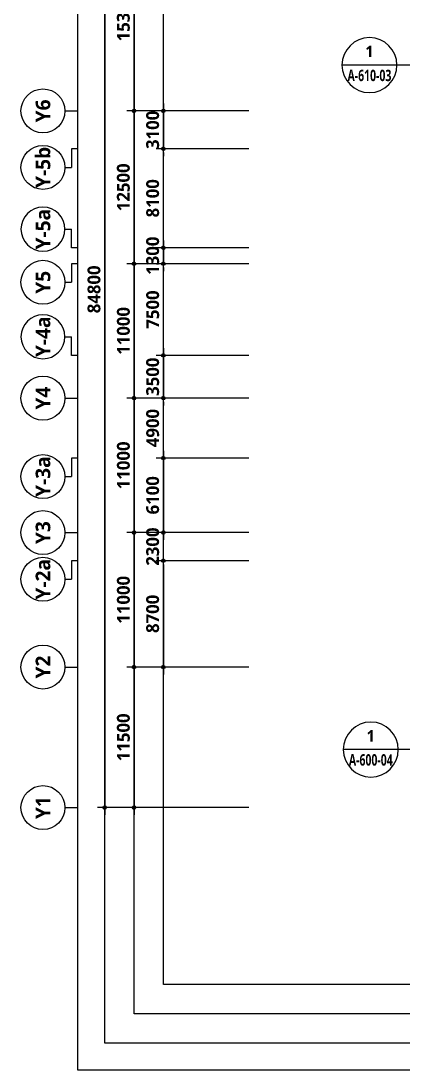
# Model space of a CAD drawing. Header units: millimetres. Extents: x 262941 to 188694772, y -170559 to 426415924.
# Drawn here: x 532132 to 563392, y 36445 to 122274 of the extents above; entities that cross this region are included whole.
import ezdxf
from ezdxf.enums import TextEntityAlignment as Align

# ---------------------------------------------------------------- set-up
doc = ezdxf.new("R2010")
doc.units = ezdxf.units.MM
doc.header["$LTSCALE"] = 400
doc.header["$MEASUREMENT"] = 0
doc.header["$PDSIZE"] = -10
doc.layers.get('0').update_dxf_attribs({"linetype": 'CONTINUOUS'})
doc.layers.get('Defpoints').update_dxf_attribs({"color": 153, "linetype": 'CONTINUOUS'})
for name, color, linetype in [('A-ANNO-TEXT1', 7, 'CONTINUOUS'), ('A-ST-AXIS-BUB', 7, 'CONTINUOUS'), ('A-ST-AXIS-DIM', 7, 'CONTINUOUS'), ('AA-MKXS', 3, 'CONTINUOUS'), ('AA-MKXX', 3, 'CONTINUOUS'), ('X-SEC-종$0$A-ST-AXIS-BUB', 7, 'CONTINUOUS')]:
    doc.layers.add(name, color=color, linetype=linetype)
doc.layers.add('Defpoint', color=161, linetype='CONTINUOUS', plot=False)
doc.styles.add('2020음성 1차', font='')
doc.styles.add('SAMOO', font='romans.shx', dxfattribs={"bigfont": 'whgtxt.shx'})
doc.styles.add('SH_대대리576', font='')
doc.styles.get('2020음성 1차').set_extended_font_data('NanumGothic', bold=True)
doc.styles.get('SH_대대리576').set_extended_font_data('NanumGothic', bold=True)
doc.dimstyles.new('SHP 600', dxfattribs={"dimscale": 300, "dimtxt": 3.5, "dimasz": 1, "dimexe": 2, "dimexo": 2, "dimgap": 1, "dimtad": 1, "dimdec": 0, "dimzin": 0, "dimdsep": 46, "dimtxsty": 'SH_대대리576', "dimblk": 'DIMDOT', "dimcen": 0.09, "dimclrt": 3, "dimadec": 0, "dimazin": 1, "dimtfac": 1, "dimtdec": 0, "dimtix": 1, "dimtmove": 2, "dimatfit": 0, "dimldrblk": 'DIMDOT', "dimfxl": 1, "dimtolj": 1, "dimtzin": 0, "dimarcsym": 0})

# ---------------------------------------------------------------- blocks, each defined once
blk = doc.blocks.new('DIMDOT')
at = {"color": 0}
blk.add_line((-2, 0), (2, 0), dxfattribs=at)
for radius in [0.5, 0.25]:
    blk.add_circle((0, 0), radius, dxfattribs=at)
blk = doc.blocks.new('*D35')
at = {"layer": 'A-ST-AXIS-DIM', "color": 0, "lineweight": -2, "transparency": 16777216}
for p, q in [((550782, 142716), (538382, 142716)), ((538982, 142416), (538982, 58216)), ((550782, 57916), (538382, 57916))]:
    blk.add_line(p, q, dxfattribs=at)
at = {"layer": 'Defpoints', "color": 0, "transparency": 16777216}
for p in [(551382, 142716), (538982, 57916), (551382, 57916)]:
    blk.add_point(p, dxfattribs=at)
at = {"layer": 'A-ST-AXIS-DIM', "color": 0, "lineweight": -2, "transparency": 16777216, "xscale": 300, "yscale": 300, "zscale": 300}
for p, rotation in [((538982, 142716), 90), ((538982, 57916), 270)]:
    blk.add_blockref('DIMDOT', p, dxfattribs=dict(at, rotation=rotation))
at = {"layer": 'A-ST-AXIS-DIM', "color": 3, "transparency": 16777216, "insert": (538111, 100316), "char_height": 1050, "attachment_point": 5, "rotation": 90, "style": 'SH_대대리576'}
blk.add_mtext('\\A1;84800', dxfattribs=at)
blk = doc.blocks.new('*D36')
at = {"layer": 'A-ST-AXIS-DIM', "color": 0, "lineweight": -2, "transparency": 16777216}
for p, q in [((550782, 69416), (540782, 69416)), ((541382, 69116), (541382, 58216)), ((550782, 57916), (540782, 57916))]:
    blk.add_line(p, q, dxfattribs=at)
at = {"layer": 'Defpoints', "color": 0, "transparency": 16777216}
for p in [(551382, 69416), (541382, 57916), (551382, 57916)]:
    blk.add_point(p, dxfattribs=at)
at = {"layer": 'A-ST-AXIS-DIM', "color": 0, "lineweight": -2, "transparency": 16777216, "xscale": 300, "yscale": 300, "zscale": 300}
for p, rotation in [((541382, 69416), 90), ((541382, 57916), 270)]:
    blk.add_blockref('DIMDOT', p, dxfattribs=dict(at, rotation=rotation))
at = {"layer": 'A-ST-AXIS-DIM', "color": 3, "transparency": 16777216, "insert": (540513, 63666), "char_height": 1050, "attachment_point": 5, "rotation": 90, "style": 'SH_대대리576'}
blk.add_mtext('\\A1;11500', dxfattribs=at)
blk = doc.blocks.new('*D37')
at = {"layer": 'A-ST-AXIS-DIM', "color": 0, "lineweight": -2, "transparency": 16777216}
for p, q in [((550782, 80416), (540782, 80416)), ((541382, 80116), (541382, 69716)), ((550782, 69416), (540782, 69416))]:
    blk.add_line(p, q, dxfattribs=at)
at = {"layer": 'Defpoints', "color": 0, "transparency": 16777216}
for p in [(551382, 80416), (541382, 69416), (551382, 69416)]:
    blk.add_point(p, dxfattribs=at)
at = {"layer": 'A-ST-AXIS-DIM', "color": 0, "lineweight": -2, "transparency": 16777216, "xscale": 300, "yscale": 300, "zscale": 300}
for p, rotation in [((541382, 80416), 90), ((541382, 69416), 270)]:
    blk.add_blockref('DIMDOT', p, dxfattribs=dict(at, rotation=rotation))
at = {"layer": 'A-ST-AXIS-DIM', "color": 3, "transparency": 16777216, "insert": (540515, 74916), "char_height": 1050, "attachment_point": 5, "rotation": 90, "style": 'SH_대대리576'}
blk.add_mtext('\\A1;11000', dxfattribs=at)
blk = doc.blocks.new('*D38')
at = {"layer": 'A-ST-AXIS-DIM', "color": 0, "lineweight": -2, "transparency": 16777216}
for p, q in [((550782, 91416), (540782, 91416)), ((541382, 91116), (541382, 80716)), ((550782, 80416), (540782, 80416))]:
    blk.add_line(p, q, dxfattribs=at)
at = {"layer": 'Defpoints', "color": 0, "transparency": 16777216}
for p in [(551382, 91416), (541382, 80416), (551382, 80416)]:
    blk.add_point(p, dxfattribs=at)
at = {"layer": 'A-ST-AXIS-DIM', "color": 0, "lineweight": -2, "transparency": 16777216, "xscale": 300, "yscale": 300, "zscale": 300}
for p, rotation in [((541382, 91416), 90), ((541382, 80416), 270)]:
    blk.add_blockref('DIMDOT', p, dxfattribs=dict(at, rotation=rotation))
at = {"layer": 'A-ST-AXIS-DIM', "color": 3, "transparency": 16777216, "insert": (540515, 85916), "char_height": 1050, "attachment_point": 5, "rotation": 90, "style": 'SH_대대리576'}
blk.add_mtext('\\A1;11000', dxfattribs=at)
blk = doc.blocks.new('*D39')
at = {"layer": 'A-ST-AXIS-DIM', "color": 0, "lineweight": -2, "transparency": 16777216}
for p, q in [((550782, 102416), (540782, 102416)), ((541382, 102116), (541382, 91716)), ((550782, 91416), (540782, 91416))]:
    blk.add_line(p, q, dxfattribs=at)
at = {"layer": 'Defpoints', "color": 0, "transparency": 16777216}
for p in [(551382, 102416), (541382, 91416), (551382, 91416)]:
    blk.add_point(p, dxfattribs=at)
at = {"layer": 'A-ST-AXIS-DIM', "color": 0, "lineweight": -2, "transparency": 16777216, "xscale": 300, "yscale": 300, "zscale": 300}
for p, rotation in [((541382, 102416), 90), ((541382, 91416), 270)]:
    blk.add_blockref('DIMDOT', p, dxfattribs=dict(at, rotation=rotation))
at = {"layer": 'A-ST-AXIS-DIM', "color": 3, "transparency": 16777216, "insert": (540515, 96916), "char_height": 1050, "attachment_point": 5, "rotation": 90, "style": 'SH_대대리576'}
blk.add_mtext('\\A1;11000', dxfattribs=at)
blk = doc.blocks.new('*D40')
at = {"layer": 'A-ST-AXIS-DIM', "color": 0, "lineweight": -2, "transparency": 16777216}
for p, q in [((550782, 114916), (540782, 114916)), ((541382, 114616), (541382, 102716)), ((550782, 102416), (540782, 102416))]:
    blk.add_line(p, q, dxfattribs=at)
at = {"layer": 'Defpoints', "color": 0, "transparency": 16777216}
for p in [(551382, 114916), (541382, 102416), (551382, 102416)]:
    blk.add_point(p, dxfattribs=at)
at = {"layer": 'A-ST-AXIS-DIM', "color": 0, "lineweight": -2, "transparency": 16777216, "xscale": 300, "yscale": 300, "zscale": 300}
for p, rotation in [((541382, 114916), 90), ((541382, 102416), 270)]:
    blk.add_blockref('DIMDOT', p, dxfattribs=dict(at, rotation=rotation))
at = {"layer": 'A-ST-AXIS-DIM', "color": 3, "transparency": 16777216, "insert": (540511, 108666), "char_height": 1050, "attachment_point": 5, "rotation": 90, "style": 'SH_대대리576'}
blk.add_mtext('\\A1;12500', dxfattribs=at)
blk = doc.blocks.new('*D41')
at = {"layer": 'A-ST-AXIS-DIM', "color": 0, "lineweight": -2, "transparency": 16777216}
for p, q in [((550782, 130216), (540782, 130216)), ((541382, 129916), (541382, 115216)), ((550782, 114916), (540782, 114916))]:
    blk.add_line(p, q, dxfattribs=at)
at = {"layer": 'Defpoints', "color": 0, "transparency": 16777216}
for p in [(551382, 130216), (541382, 114916), (551382, 114916)]:
    blk.add_point(p, dxfattribs=at)
at = {"layer": 'A-ST-AXIS-DIM', "color": 0, "lineweight": -2, "transparency": 16777216, "xscale": 300, "yscale": 300, "zscale": 300}
for p, rotation in [((541382, 130216), 90), ((541382, 114916), 270)]:
    blk.add_blockref('DIMDOT', p, dxfattribs=dict(at, rotation=rotation))
at = {"layer": 'A-ST-AXIS-DIM', "color": 3, "transparency": 16777216, "insert": (540511, 122566), "char_height": 1050, "attachment_point": 5, "rotation": 90, "style": 'SH_대대리576'}
blk.add_mtext('\\A1;15300', dxfattribs=at)
blk = doc.blocks.new('A-ST-AXIS-BUB-1')
at = {"layer": 'A-ST-AXIS-BUB'}
blk.add_line((0, 350), (0, 0), dxfattribs=at)
blk.add_circle((0, 950), 600, dxfattribs=at)
blk = doc.blocks.new('A-ST-AXIS-BUB-2')
at = {"layer": 'X-SEC-종$0$A-ST-AXIS-BUB'}
blk.add_line((1800, 1050, -103000), (1800, 525, -103000), dxfattribs=at)
at = {"layer": 'X-SEC-종$0$A-ST-AXIS-BUB', "elevation": -103000}
blk.add_lwpolyline([(3323, 0), (3323, 525), (1800, 525)], dxfattribs=at)
at = {"layer": 'X-SEC-종$0$A-ST-AXIS-BUB'}
blk.add_circle((1800, 2850, -103000), 1800, dxfattribs=at)
blk = doc.blocks.new('*U168')
at = {"layer": 'AA-MKXS', "color": 3, "linetype": 'Continuous', "ltscale": 5}
blk.add_line((-5.999976, 0), (5.999976, 0), dxfattribs=at)
blk.add_circle((0, 0), 5.999976, dxfattribs=at)
at = {"layer": 'AA-MKXS', "style": 'SAMOO', "width": 0.85}
blk.add_attdef('ViewNUM', text='', height=2.5, dxfattribs=at).set_placement((0, 1), align=Align.BOTTOM_CENTER)
blk.add_attdef('SheetNUM', text='', height=2.5, dxfattribs=at).set_placement((0, -1), align=Align.TOP_CENTER)
blk = doc.blocks.new('*D200')
at = {"layer": 'A-ST-AXIS-DIM', "color": 0, "lineweight": -2, "transparency": 16777216}
for p, q in [((543782, 80716), (543782, 81016)), ((550782, 80416), (543182, 80416)), ((543782, 78116), (543782, 80416)), ((550782, 78116), (543182, 78116)), ((543782, 77816), (543782, 77516))]:
    blk.add_line(p, q, dxfattribs=at)
at = {"layer": 'Defpoints', "color": 0, "transparency": 16777216}
for p in [(543782, 80416), (551382, 80416), (551382, 78116)]:
    blk.add_point(p, dxfattribs=at)
at = {"layer": 'A-ST-AXIS-DIM', "color": 0, "lineweight": -2, "transparency": 16777216, "xscale": 300, "yscale": 300, "zscale": 300}
for p, rotation in [((543782, 80416), 270), ((543782, 78116), 90)]:
    blk.add_blockref('DIMDOT', p, dxfattribs=dict(at, rotation=rotation))
at = {"layer": 'A-ST-AXIS-DIM', "color": 3, "transparency": 16777216, "insert": (542911, 79266), "char_height": 1050, "attachment_point": 5, "rotation": 90, "style": 'SH_대대리576'}
blk.add_mtext('\\A1;2300', dxfattribs=at)
blk = doc.blocks.new('*D201')
at = {"layer": 'A-ST-AXIS-DIM', "color": 0, "lineweight": -2, "transparency": 16777216}
for p, q in [((550782, 78116), (543182, 78116)), ((543782, 77816), (543782, 69716)), ((550782, 69416), (543182, 69416))]:
    blk.add_line(p, q, dxfattribs=at)
at = {"layer": 'Defpoints', "color": 0, "transparency": 16777216}
for p in [(551382, 78116), (543782, 69416), (551382, 69416)]:
    blk.add_point(p, dxfattribs=at)
at = {"layer": 'A-ST-AXIS-DIM', "color": 0, "lineweight": -2, "transparency": 16777216, "xscale": 300, "yscale": 300, "zscale": 300}
for p, rotation in [((543782, 78116), 90), ((543782, 69416), 270)]:
    blk.add_blockref('DIMDOT', p, dxfattribs=dict(at, rotation=rotation))
at = {"layer": 'A-ST-AXIS-DIM', "color": 3, "transparency": 16777216, "insert": (542911, 73766), "char_height": 1050, "attachment_point": 5, "rotation": 90, "style": 'SH_대대리576'}
blk.add_mtext('\\A1;8700', dxfattribs=at)
blk = doc.blocks.new('*D202')
at = {"layer": 'A-ST-AXIS-DIM', "color": 0, "lineweight": -2, "transparency": 16777216}
for p, q in [((550782, 86516), (543182, 86516)), ((543782, 86216), (543782, 80716)), ((550782, 80416), (543182, 80416))]:
    blk.add_line(p, q, dxfattribs=at)
at = {"layer": 'Defpoints', "color": 0, "transparency": 16777216}
for p in [(551382, 86516), (543782, 80416), (551382, 80416)]:
    blk.add_point(p, dxfattribs=at)
at = {"layer": 'A-ST-AXIS-DIM', "color": 0, "lineweight": -2, "transparency": 16777216, "xscale": 300, "yscale": 300, "zscale": 300}
for p, rotation in [((543782, 86516), 90), ((543782, 80416), 270)]:
    blk.add_blockref('DIMDOT', p, dxfattribs=dict(at, rotation=rotation))
at = {"layer": 'A-ST-AXIS-DIM', "color": 3, "transparency": 16777216, "insert": (542911, 83466), "char_height": 1050, "attachment_point": 5, "rotation": 90, "style": 'SH_대대리576'}
blk.add_mtext('\\A1;6100', dxfattribs=at)
blk = doc.blocks.new('*D203')
at = {"layer": 'A-ST-AXIS-DIM', "color": 0, "lineweight": -2, "transparency": 16777216}
for p, q in [((550782, 91416), (543182, 91416)), ((543782, 86816), (543782, 91116)), ((550782, 86516), (543182, 86516))]:
    blk.add_line(p, q, dxfattribs=at)
at = {"layer": 'Defpoints', "color": 0, "transparency": 16777216}
for p in [(543782, 91416), (551382, 91416), (551382, 86516)]:
    blk.add_point(p, dxfattribs=at)
at = {"layer": 'A-ST-AXIS-DIM', "color": 0, "lineweight": -2, "transparency": 16777216, "xscale": 300, "yscale": 300, "zscale": 300}
for p, rotation in [((543782, 91416), 90), ((543782, 86516), 270)]:
    blk.add_blockref('DIMDOT', p, dxfattribs=dict(at, rotation=rotation))
at = {"layer": 'A-ST-AXIS-DIM', "color": 3, "transparency": 16777216, "insert": (542911, 88966), "char_height": 1050, "attachment_point": 5, "rotation": 90, "style": 'SH_대대리576'}
blk.add_mtext('\\A1;4900', dxfattribs=at)
blk = doc.blocks.new('*D204')
at = {"layer": 'A-ST-AXIS-DIM', "color": 0, "lineweight": -2, "transparency": 16777216}
for p, q in [((543782, 95216), (543782, 95516)), ((550782, 94916), (543182, 94916)), ((543782, 94916), (543782, 91416)), ((550782, 91416), (543182, 91416)), ((543782, 91116), (543782, 90816))]:
    blk.add_line(p, q, dxfattribs=at)
at = {"layer": 'Defpoints', "color": 0, "transparency": 16777216}
for p in [(551382, 94916), (543782, 91416), (551382, 91416)]:
    blk.add_point(p, dxfattribs=at)
at = {"layer": 'A-ST-AXIS-DIM', "color": 0, "lineweight": -2, "transparency": 16777216, "xscale": 300, "yscale": 300, "zscale": 300}
for p, rotation in [((543782, 94916), 270), ((543782, 91416), 90)]:
    blk.add_blockref('DIMDOT', p, dxfattribs=dict(at, rotation=rotation))
at = {"layer": 'A-ST-AXIS-DIM', "color": 3, "transparency": 16777216, "insert": (542911, 93166), "char_height": 1050, "attachment_point": 5, "rotation": 90, "style": 'SH_대대리576'}
blk.add_mtext('\\A1;3500', dxfattribs=at)
blk = doc.blocks.new('*D205')
at = {"layer": 'A-ST-AXIS-DIM', "color": 0, "lineweight": -2, "transparency": 16777216}
for p, q in [((550782, 102416), (543182, 102416)), ((543782, 95216), (543782, 102116)), ((550782, 94916), (543182, 94916))]:
    blk.add_line(p, q, dxfattribs=at)
at = {"layer": 'Defpoints', "color": 0, "transparency": 16777216}
for p in [(543782, 102416), (551382, 102416), (551382, 94916)]:
    blk.add_point(p, dxfattribs=at)
at = {"layer": 'A-ST-AXIS-DIM', "color": 0, "lineweight": -2, "transparency": 16777216, "xscale": 300, "yscale": 300, "zscale": 300}
for p, rotation in [((543782, 102416), 90), ((543782, 94916), 270)]:
    blk.add_blockref('DIMDOT', p, dxfattribs=dict(at, rotation=rotation))
at = {"layer": 'A-ST-AXIS-DIM', "color": 3, "transparency": 16777216, "insert": (542913, 98666), "char_height": 1050, "attachment_point": 5, "rotation": 90, "style": 'SH_대대리576'}
blk.add_mtext('\\A1;7500', dxfattribs=at)
blk = doc.blocks.new('*D206')
at = {"layer": 'A-ST-AXIS-DIM', "color": 0, "lineweight": -2, "transparency": 16777216}
for p, q in [((543782, 104016), (543782, 104316)), ((550782, 103716), (543182, 103716)), ((543782, 103716), (543782, 102416)), ((550782, 102416), (543182, 102416)), ((543782, 102116), (543782, 101816))]:
    blk.add_line(p, q, dxfattribs=at)
at = {"layer": 'Defpoints', "color": 0, "transparency": 16777216}
for p in [(551382, 103716), (543782, 102416), (551382, 102416)]:
    blk.add_point(p, dxfattribs=at)
at = {"layer": 'A-ST-AXIS-DIM', "color": 0, "lineweight": -2, "transparency": 16777216, "xscale": 300, "yscale": 300, "zscale": 300}
for p, rotation in [((543782, 103716), 270), ((543782, 102416), 90)]:
    blk.add_blockref('DIMDOT', p, dxfattribs=dict(at, rotation=rotation))
at = {"layer": 'A-ST-AXIS-DIM', "color": 3, "transparency": 16777216, "insert": (542911, 103066), "char_height": 1050, "attachment_point": 5, "rotation": 90, "style": 'SH_대대리576'}
blk.add_mtext('\\A1;1300', dxfattribs=at)
blk = doc.blocks.new('*D207')
at = {"layer": 'A-ST-AXIS-DIM', "color": 0, "lineweight": -2, "transparency": 16777216}
for p, q in [((550782, 111816), (543182, 111816)), ((543782, 104016), (543782, 111516)), ((550782, 103716), (543182, 103716))]:
    blk.add_line(p, q, dxfattribs=at)
at = {"layer": 'Defpoints', "color": 0, "transparency": 16777216}
for p in [(543782, 111816), (551382, 111816), (551382, 103716)]:
    blk.add_point(p, dxfattribs=at)
at = {"layer": 'A-ST-AXIS-DIM', "color": 0, "lineweight": -2, "transparency": 16777216, "xscale": 300, "yscale": 300, "zscale": 300}
for p, rotation in [((543782, 111816), 90), ((543782, 103716), 270)]:
    blk.add_blockref('DIMDOT', p, dxfattribs=dict(at, rotation=rotation))
at = {"layer": 'A-ST-AXIS-DIM', "color": 3, "transparency": 16777216, "insert": (542911, 107766), "char_height": 1050, "attachment_point": 5, "rotation": 90, "style": 'SH_대대리576'}
blk.add_mtext('\\A1;8100', dxfattribs=at)
blk = doc.blocks.new('*D208')
at = {"layer": 'A-ST-AXIS-DIM', "color": 0, "lineweight": -2, "transparency": 16777216}
for p, q in [((543782, 115216), (543782, 115516)), ((550782, 114916), (543182, 114916)), ((543782, 114916), (543782, 111816)), ((550782, 111816), (543182, 111816)), ((543782, 111516), (543782, 111216))]:
    blk.add_line(p, q, dxfattribs=at)
at = {"layer": 'Defpoints', "color": 0, "transparency": 16777216}
for p in [(551382, 114916), (543782, 111816), (551382, 111816)]:
    blk.add_point(p, dxfattribs=at)
at = {"layer": 'A-ST-AXIS-DIM', "color": 0, "lineweight": -2, "transparency": 16777216, "xscale": 300, "yscale": 300, "zscale": 300}
for p, rotation in [((543782, 114916), 270), ((543782, 111816), 90)]:
    blk.add_blockref('DIMDOT', p, dxfattribs=dict(at, rotation=rotation))
at = {"layer": 'A-ST-AXIS-DIM', "color": 3, "transparency": 16777216, "insert": (542911, 113366), "char_height": 1050, "attachment_point": 5, "rotation": 90, "style": 'SH_대대리576'}
blk.add_mtext('\\A1;3100', dxfattribs=at)

msp = doc.modelspace()

# ---------------------------------------------------------------- linework, layer by layer
at = {"layer": 'AA-MKXX', "lineweight": -2}
for points in [[(570701.3, 112676.8), (564715.4, 118662.8), (560647.1, 118662.8)], [(570811.3, 68645.8), (564825.4, 62659.9), (560757.1, 62659.9)]]:
    msp.add_lwpolyline(points, dxfattribs=at)
at = {"layer": 'Defpoint'}
for points in [[(707981.8, 36444.9), (536781.8, 36444.9), (536781.8, 165016.3), (707981.8, 165016.3)], [(705781.8, 38644.9), (538981.8, 38644.9), (538981.8, 162816.3), (705781.8, 162816.3)], [(703381.8, 41044.9), (541381.8, 41044.9), (541381.8, 160416.3), (703381.8, 160416.3)], [(700981.8, 43444.9), (543781.8, 43444.9), (543781.8, 158016.3), (700981.8, 158016.3)]]:
    msp.add_lwpolyline(points, close=True, dxfattribs=at)

# ---------------------------------------------------------------- block references
ref = msp.add_blockref('*U168', (560647.1, 118662.8), dxfattribs=dict(xscale=-375.0015000059622, yscale=375.0015000059622, zscale=375.0015000059622))
ref.add_attrib('SheetNUM', 'A-610-03', dxfattribs={"layer": 'AA-MKXS', "height": 937.5, "style": '2020음성 1차', "width": 0.7}).set_placement((560647.1, 118287.8, 103000), align=Align.TOP_CENTER)
ref.add_attrib('ViewNUM', '1', dxfattribs={"layer": 'AA-MKXS', "height": 937.5, "style": '2020음성 1차'}).set_placement((560647.1, 119037.8, 103000), align=Align.BOTTOM_CENTER)
ref = msp.add_blockref('*U168', (560757.1, 62659.9), dxfattribs=dict(xscale=-375.0015000059622, yscale=375.0015000059622, zscale=375.0015000059622))
ref.add_attrib('SheetNUM', 'A-600-04', dxfattribs={"layer": 'AA-MKXS', "height": 937.5, "style": '2020음성 1차', "width": 0.7}).set_placement((560757.1, 62284.9), align=Align.TOP_CENTER)
ref.add_attrib('ViewNUM', '1', dxfattribs={"layer": 'AA-MKXS', "height": 937.5, "style": '2020음성 1차'}).set_placement((560757.1, 63034.9), align=Align.BOTTOM_CENTER)
at = {"layer": 'A-ST-AXIS-BUB', "xscale": 3, "yscale": 3, "zscale": 3, "rotation": 90}
for p in [(536781.8, 114916.3), (536781.8, 91416.3), (536781.8, 80416.3), (536781.8, 69416.3), (536781.8, 57916.3)]:
    msp.add_blockref('A-ST-AXIS-BUB-1', p, dxfattribs=at)
at = {"layer": 'A-ST-AXIS-BUB'}
for p, rotation in [((536781.8, 108493.4), 90), ((536781.8, 99093.4), 90.00000000000001), ((536781.8, 83193.4), 90), ((536781.8, 74793.4), 90)]:
    msp.add_blockref('A-ST-AXIS-BUB-2', p, dxfattribs=dict(at, rotation=rotation))
at = {"layer": 'A-ST-AXIS-BUB', "xscale": -1, "rotation": 89.99999999999993}
for p in [(536781.8, 107039.2), (536781.8, 98239.2)]:
    msp.add_blockref('A-ST-AXIS-BUB-2', p, dxfattribs=at)

# ---------------------------------------------------------------- texts
at = {"layer": 'A-ANNO-TEXT1', "style": 'SH_대대리576'}
for s, p in [('Y6', (533931.8, 114916.3)), ('Y-5b', (533931.8, 110293.4)), ('Y-5a', (533931.8, 105239.2)), ('Y5', (533931.8, 100893.4)), ('Y-4a', (533931.8, 96439.2)), ('Y4', (533931.8, 91416.3)), ('Y-3a', (533931.8, 84993.4)), ('Y3', (533931.8, 80416.3)), ('Y-2a', (533931.8, 76593.4)), ('Y2', (533931.8, 69416.3)), ('Y1', (533931.8, 57916.3))]:
    msp.add_text(s, height=1200, rotation=90, dxfattribs=at).set_placement(p, align=Align.MIDDLE_CENTER)

# ---------------------------------------------------------------- dimensions: what is measured, and where the dimension line sits
at = {"layer": 'A-ST-AXIS-DIM'}
for base, p1, p2, angle, picture, middle in [((538981.8, 57916.3), (551381.8, 142716.3), (551381.8, 57916.3), 90, '*D35', (538111.4, 100316.3)), ((541381.8, 114916.3), (551381.8, 130216.3), (551381.8, 114916.3), 90, '*D41', (540510.7, 122566.3)), ((541381.8, 102416.3), (551381.8, 114916.3), (551381.8, 102416.3), 90, '*D40', (540511.4, 108666.3)), ((543781.8, 111816.3), (551381.8, 114916.3), (551381.8, 111816.3), 90, '*D208', (542910.7, 113366.3)), ((543781.8, 111816.3), (551381.8, 103716.3), (551381.8, 111816.3), 270, '*D207', (542911.4, 107766.3)), ((543781.8, 102416.3), (551381.8, 103716.3), (551381.8, 102416.3), 90, '*D206', (542910.7, 103066.3)), ((541381.8, 91416.3), (551381.8, 102416.3), (551381.8, 91416.3), 90, '*D39', (540515.1, 96916.3)), ((543781.8, 102416.3), (551381.8, 94916.3), (551381.8, 102416.3), 270, '*D205', (542912.9, 98666.3)), ((543781.8, 91416.3), (551381.8, 94916.3), (551381.8, 91416.3), 90, '*D204', (542910.7, 93166.3)), ((541381.8, 80416.3), (551381.8, 91416.3), (551381.8, 80416.3), 90, '*D38', (540515.1, 85916.3)), ((543781.8, 91416.3), (551381.8, 86516.3), (551381.8, 91416.3), 270, '*D203', (542911.4, 88966.3)), ((543781.8, 80416.3), (551381.8, 86516.3), (551381.8, 80416.3), 90, '*D202', (542911.4, 83466.3)), ((541381.8, 69416.3), (551381.8, 80416.3), (551381.8, 69416.3), 90, '*D37', (540515.1, 74916.3)), ((543781.8, 80416.3), (551381.8, 78116.3), (551381.8, 80416.3), 270, '*D200', (542910.7, 79266.3)), ((543781.8, 69416.3), (551381.8, 78116.3), (551381.8, 69416.3), 90, '*D201', (542911.4, 73766.3)), ((541381.8, 57916.3), (551381.8, 69416.3), (551381.8, 57916.3), 90, '*D36', (540512.9, 63666.3))]:
    dim = msp.add_linear_dim(base=base, p1=p1, p2=p2, angle=angle, dimstyle='SHP 600', dxfattribs=at)
    dim.commit()
    dim.dimension.update_dxf_attribs({"geometry": picture, "text_midpoint": middle})

doc.saveas('drawing.dxf')
